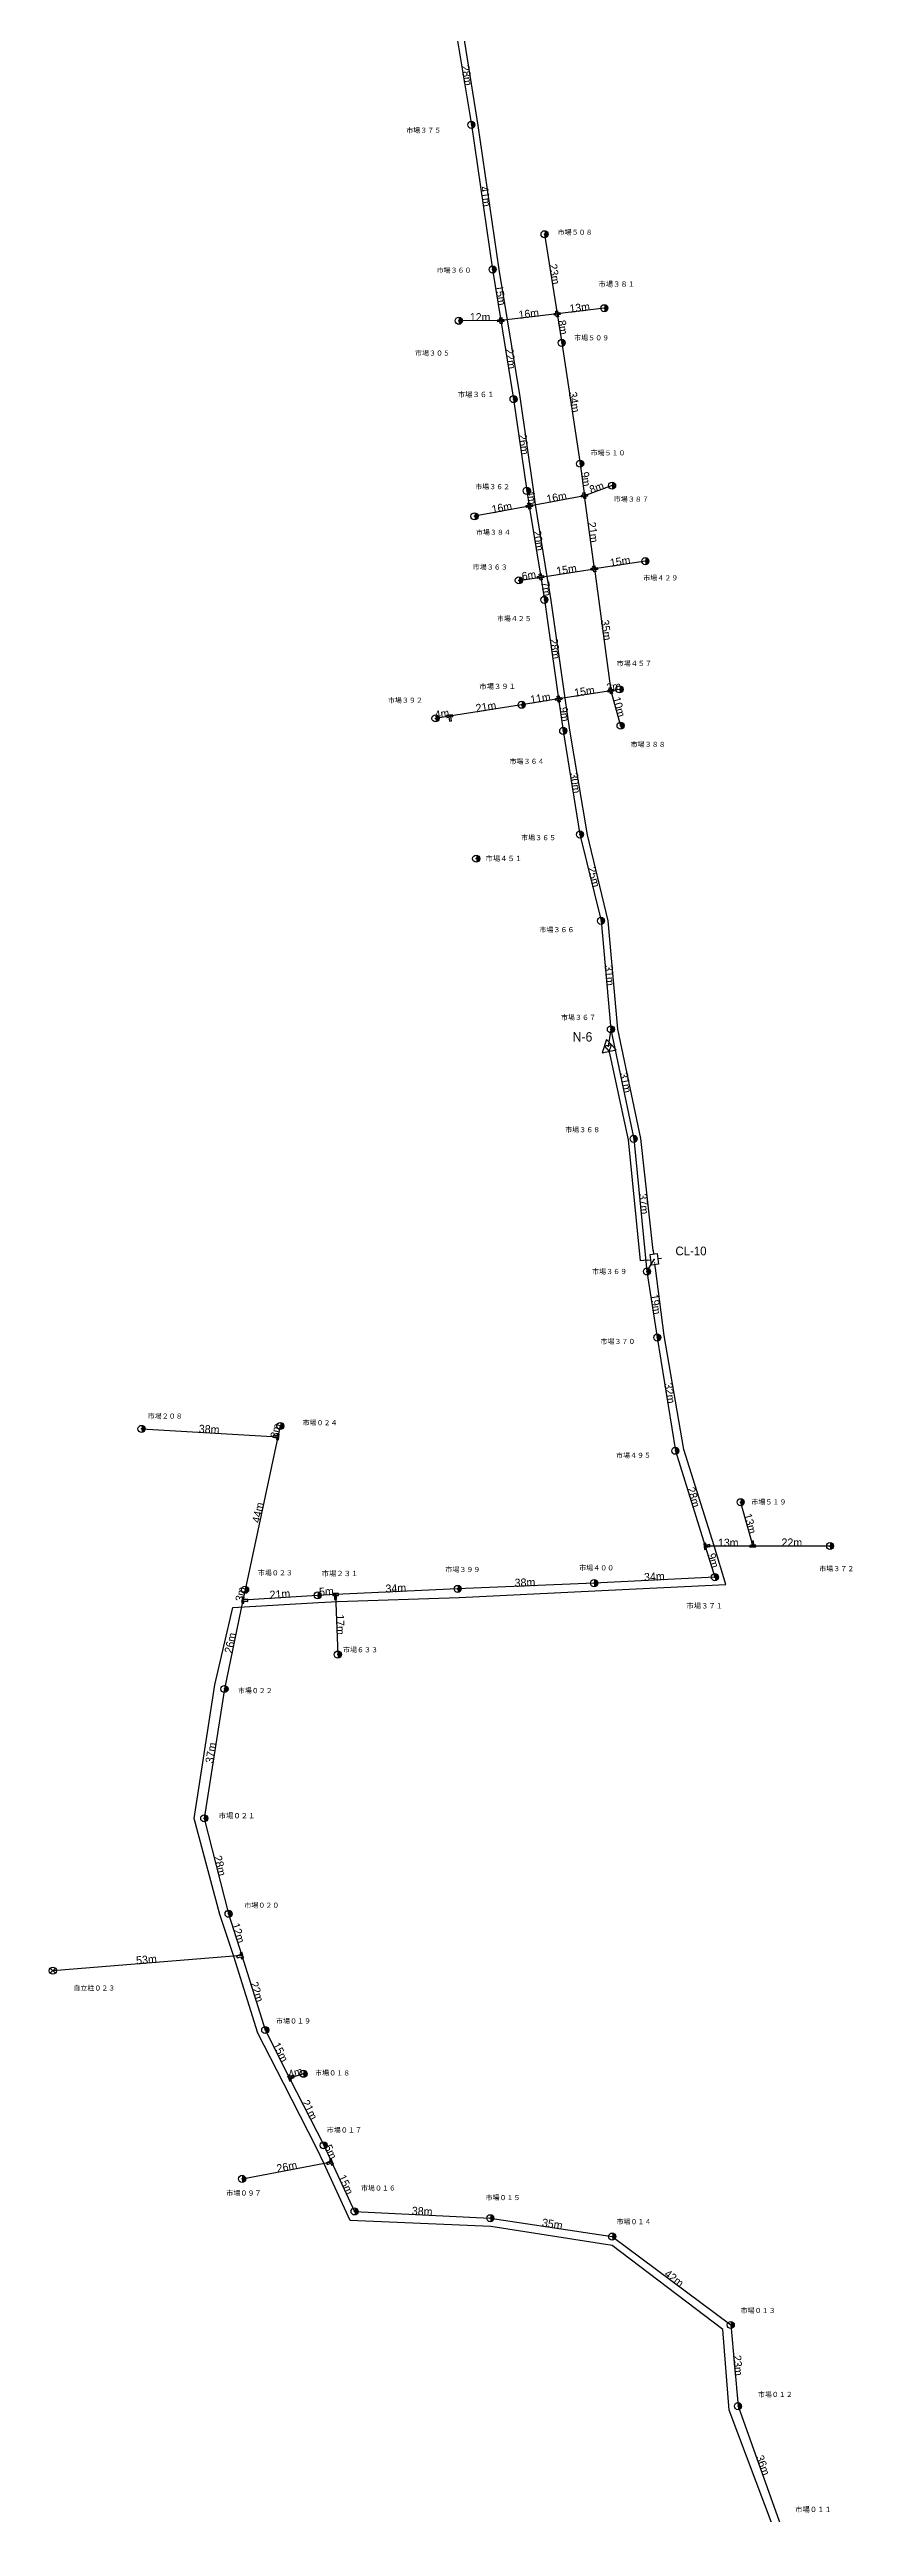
# Model space of a CAD drawing. Extents: x 11718 to 14317, y 5718 to 11395.
# Drawn here: x 12341 to 12567, y 10000 to 10693 of the extents above; entities that cross this region are included whole.
import ezdxf
from ezdxf.enums import TextEntityAlignment as Align

# ---------------------------------------------------------------- set-up
doc = ezdxf.new("R2010")
doc.units = 0
doc.layers.get('0').update_dxf_attribs({"lineweight": 25})
for name, color, linetype, lineweight in [('BUN', 4, 'Continuous', 25), ('DROP', 6, 'Continuous', 25), ('IN', 7, 'Continuous', 25), ('KPLINK', 2, 'Continuous', 25), ('MESSEN', 9, 'Continuous', 25), ('POLE', 7, 'Continuous', 25), ('SPAN', 7, 'Continuous', 25)]:
    doc.layers.add(name, color=color, linetype=linetype, lineweight=lineweight)
doc.styles.add('MS PGothic', font='')
doc.styles.get("Standard").update_dxf_attribs({"font": 'txt.shx', "bigfont": 'extfont2'})
doc.styles.get('MS PGothic').set_extended_font_data('ＭＳ Ｐゴシック')

# ---------------------------------------------------------------- blocks, each defined once
blk = doc.blocks.new('T_CP')
at = {"transparency": 33554687}
h = blk.add_hatch(color=256, dxfattribs=at)
edge = h.paths.add_edge_path()
edge.add_spline(control_points=[(0, -1), (0.09, -1), (0.26, -0.98), (0.51, -0.88), (0.72, -0.72), (0.88, -0.51), (0.98, -0.26), (1.01, 0), (0.98, 0.26), (0.88, 0.51), (0.72, 0.72), (0.51, 0.88), (0.26, 0.98), (0.09, 1), (0, 1)], knot_values=[0, 0, 0, 0, 0.261052, 0.522105, 0.783157, 1.04421, 1.305262, 1.566314, 1.827367, 2.088419, 2.349471, 2.610524, 2.871576, 3.132629, 3.132629, 3.132629, 3.132629], weights=[1, 1, 1, 1, 1, 1, 1, 1, 1, 1, 1, 1, 1, 1, 1], degree=3, periodic=0)
edge.add_line((0, 1), (0, 0))
edge.add_line((0, 0), (0, -1))
blk.add_circle((0, 0), 1)
blk.add_point((0, 0))
at = {"layer": 'SPAN', "flags": 1}
for tag in ['V7', 'V8', 'V1', 'V2', 'V4', 'V3', 'V5', 'V6']:
    blk.add_attdef(tag, (0, 0), '', height=0.2, dxfattribs=at)
blk = doc.blocks.new('J_BUN')
blk.add_lwpolyline([(-0.84, -0.28), (-0.84, 0.28), (-0.28, 0.28), (-0.28, 0.84), (0.28, 0.84), (0.28, 0.28), (0.84, 0.28), (0.84, -0.28), (0.28, -0.28), (0.28, -0.84), (-0.28, -0.84), (-0.28, -0.28), (-0.84, -0.28)], close=True)
blk.add_point((0, 0))
at = {"layer": 'SPAN', "flags": 1}
for tag in ['V2', 'V7', 'V8', 'V4', 'V3', 'V5', 'V6', 'V1']:
    blk.add_attdef(tag, (0, 0), '', height=0.2, dxfattribs=at)
blk = doc.blocks.new('J_SP')
for points in [[(0.71, 0.71), (-0.71, -0.71)], [(-0.71, 0.71), (0.71, -0.71)]]:
    blk.add_lwpolyline(points)
blk.add_circle((0, 0), 1)
at = {"layer": 'SPAN', "flags": 1}
for tag in ['V1', 'V2', 'V3', 'V4']:
    blk.add_attdef(tag, (0, 0), '', height=0.2, dxfattribs=at)
blk = doc.blocks.new('T_BUN')
blk.add_lwpolyline([(-0.84, 0.28), (-0.84, -0.28), (-0.28, -0.28), (-0.28, -1.4), (0.28, -1.4), (0.28, -0.28), (0.84, -0.28), (0.84, 0.28), (-0.84, 0.28)], close=True)
blk.add_point((0, 0))
at = {"layer": 'SPAN', "flags": 1}
for tag in ['V2', 'V7', 'V8', 'V4', 'V3', 'V5', 'V6', 'V1']:
    blk.add_attdef(tag, (0, 0), '', height=0.2, dxfattribs=at)
blk = doc.blocks.new('CL_CL2')
at = {"layer": 'IN', "transparency": 33554687}
h = blk.add_hatch(color=256, dxfattribs=at)
edge = h.paths.add_edge_path()
edge.add_spline(control_points=[(1.7, 0), (1.7, 0.02), (1.7, 0.05), (1.68, 0.1), (1.64, 0.14), (1.6, 0.18), (1.55, 0.2), (1.5, 0.2), (1.45, 0.2), (1.4, 0.18), (1.36, 0.14), (1.32, 0.1), (1.3, 0.05), (1.3, 0.02), (1.3, 0)], knot_values=[0, 0, 0, 0, 0.05221, 0.104421, 0.156631, 0.208842, 0.261052, 0.313263, 0.365473, 0.417684, 0.469894, 0.522105, 0.574315, 0.626526, 0.626526, 0.626526, 0.626526], weights=[1, 1, 1, 1, 1, 1, 1, 1, 1, 1, 1, 1, 1, 1, 1], degree=3, periodic=0)
edge.add_line((1.3, 0), (1.5, 0))
edge.add_line((1.5, 0), (1.7, 0))
h = blk.add_hatch(color=256, dxfattribs=at)
edge = h.paths.add_edge_path()
edge.add_spline(control_points=[(1.3, 0), (1.3, -0.02), (1.3, -0.05), (1.32, -0.1), (1.36, -0.14), (1.4, -0.18), (1.45, -0.2), (1.5, -0.2), (1.55, -0.2), (1.6, -0.18), (1.64, -0.14), (1.68, -0.1), (1.7, -0.05), (1.7, -0.02), (1.7, 0)], knot_values=[0, 0, 0, 0, 0.05221, 0.104421, 0.156631, 0.208842, 0.261052, 0.313263, 0.365473, 0.417684, 0.469894, 0.522105, 0.574315, 0.626526, 0.626526, 0.626526, 0.626526], weights=[1, 1, 1, 1, 1, 1, 1, 1, 1, 1, 1, 1, 1, 1, 1], degree=3, periodic=0)
edge.add_line((1.7, 0), (1.5, 0))
edge.add_line((1.5, 0), (1.3, 0))
for p, q in [((0, 0), (1, 0)), ((2.5, 2), (2.5, 1)), ((5, 0), (4, 0)), ((2.5, -2), (2.5, -1))]:
    blk.add_line(p, q)
blk.add_lwpolyline([(1, -1), (1, 1), (4, 1), (4, -1), (1, -1)], close=True)
blk.add_point((2.5, 0))
at = {"layer": 'SPAN', "flags": 1}
for tag in ['V8', 'V7', 'V6', 'V5', 'V4', 'V3', 'V2', 'V1']:
    blk.add_attdef(tag, (0, 0), '', height=0.2, dxfattribs=at)
blk = doc.blocks.new('NODE_NODE1')
blk.add_line((0, 0), (1, 0))
for points in [[(1, -2), (4.46, 0), (1, 2), (1, -2)], [(2.73, 1), (1, 0), (2.73, -1), (2.73, 1)]]:
    blk.add_lwpolyline(points, close=True)
blk.add_point((2.5, 0))
at = {"layer": 'SPAN', "flags": 1}
for tag in ['V2', 'V3', 'V5', 'V6', 'V4', 'V8', 'V7', 'V1']:
    blk.add_attdef(tag, (0, 0), '', height=0.2, dxfattribs=at)

msp = doc.modelspace()

# ---------------------------------------------------------------- linework, layer by layer
at = {"layer": 'BUN'}
for points in [[(12511.11, 10355.21), (12507.65, 10386.76), (12501.14, 10417.48), (12498.46, 10448.01), (12492.61, 10472.17), (12487.71, 10501.62), (12486.32, 10510.66), (12482.31, 10538.73), (12481.32, 10544.88), (12478.02, 10565.1), (12477.41, 10569.3), (12473.71, 10595.43), (12470.11, 10617.11), (12467.79, 10631.25), (12461.86, 10671.76), (12457.35, 10699.87)], [(12544.98, 9995.85), (12532.47, 10028.96), (12530.72, 10051.65), (12499.57, 10075.27), (12465.43, 10080.64), (12425.83, 10082.33), (12418.47, 10098.4), (12416.46, 10102.53), (12407.12, 10120.93), (12399.86, 10134.98), (12393.1, 10156.57), (12389.22, 10168.45), (12381.98, 10195.43), (12387.79, 10233.06), (12392.8, 10254.76), (12416.99, 10256.2), (12422.31, 10256.5), (12456.56, 10257.63), (12494.74, 10259.48), (12531.6, 10261.23), (12528.28, 10272.16), (12519.74, 10299.22), (12514.21, 10331.33), (12511.75, 10350.25)]]:
    msp.add_lwpolyline(points, dxfattribs=at)
at = {"layer": 'DROP'}
msp.add_lwpolyline([(12509.44, 10352.47), (12507.58, 10352.29), (12504.21, 10386.4), (12498.97, 10410.25)], dxfattribs=at)
at = {"layer": 'KPLINK'}
for p, q in [((12499.22, 10417.44), (12498.44, 10412.69)), ((12509.37, 10349.34), (12511.43, 10352.73))]:
    msp.add_line(p, q, dxfattribs=at)
at = {"layer": 'MESSEN'}
for p, q in [((12455.43, 10699.51), (12459.96, 10671.92)), ((12459.96, 10671.92), (12465.95, 10631.22)), ((12480.56, 10641.15), (12484.09, 10618.75)), ((12465.95, 10631.22), (12468.27, 10616.86)), ((12468.27, 10616.86), (12456.42, 10616.8)), ((12484.09, 10618.75), (12468.27, 10616.86)), ((12468.27, 10616.86), (12471.84, 10594.77)), ((12497.38, 10620.34), (12484.09, 10618.75)), ((12484.09, 10618.75), (12485.38, 10610.58)), ((12485.38, 10610.58), (12490.56, 10576.59)), ((12471.84, 10594.77), (12475.56, 10568.96)), ((12490.56, 10576.59), (12491.78, 10567.59)), ((12475.56, 10568.96), (12476.25, 10564.68)), ((12491.78, 10567.59), (12476.25, 10564.68)), ((12499.56, 10570.42), (12491.78, 10567.59)), ((12494.56, 10547), (12491.78, 10567.59)), ((12476.25, 10564.68), (12460.84, 10561.8)), ((12476.25, 10564.68), (12479.46, 10544.7)), ((12479.46, 10544.7), (12494.56, 10547)), ((12508.92, 10549.18), (12494.56, 10547)), ((12494.56, 10547), (12499.19, 10512.72)), ((12473.32, 10543.77), (12479.46, 10544.7)), ((12479.46, 10544.7), (12480.5, 10538.27)), ((12480.5, 10538.27), (12484.51, 10510.41)), ((12499.19, 10512.72), (12484.51, 10510.41)), ((12501.64, 10513.1), (12499.19, 10512.72)), ((12499.19, 10512.72), (12501.94, 10502.88)), ((12453.85, 10505.57), (12449.87, 10504.94)), ((12474.11, 10508.78), (12453.85, 10505.57)), ((12484.51, 10510.41), (12474.11, 10508.78)), ((12484.51, 10510.41), (12485.81, 10501.41)), ((12485.81, 10501.41), (12490.52, 10472.25)), ((12490.52, 10472.25), (12496.44, 10447.97)), ((12496.44, 10447.97), (12499.22, 10417.44)), ((12499.22, 10417.44), (12505.63, 10386.64)), ((12505.63, 10386.64), (12509.37, 10349.34)), ((12509.37, 10349.34), (12512.27, 10330.74)), ((12512.27, 10330.74), (12517.35, 10298.89)), ((12367.15, 10305.02), (12405.51, 10302.81)), ((12406.19, 10305.86), (12405.51, 10302.81)), ((12405.51, 10302.81), (12396.28, 10259.77)), ((12517.35, 10298.89), (12525.75, 10272.01)), ((12535.72, 10284.4), (12539.13, 10272.04)), ((12539.13, 10272.04), (12525.75, 10272.01)), ((12525.75, 10272.01), (12528.47, 10263.32)), ((12560.86, 10272.08), (12539.13, 10272.04)), ((12528.47, 10263.32), (12494.51, 10261.63)), ((12395.68, 10256.86), (12390.48, 10231.86)), ((12396.28, 10259.77), (12395.68, 10256.86)), ((12416.7, 10258.2), (12395.68, 10256.86)), ((12421.77, 10258.43), (12416.7, 10258.2)), ((12456.1, 10260.01), (12421.77, 10258.43)), ((12421.77, 10258.43), (12422.38, 10241.53)), ((12494.51, 10261.63), (12456.1, 10260.01)), ((12390.48, 10231.86), (12384.8, 10195.46)), ((12384.8, 10195.46), (12391.64, 10168.62)), ((12391.64, 10168.62), (12395.34, 10156.84)), ((12395.34, 10156.84), (12342.19, 10152.6)), ((12395.34, 10156.84), (12401.96, 10135.92)), ((12401.96, 10135.92), (12408.82, 10122.37)), ((12412.72, 10123.6), (12408.82, 10122.37)), ((12408.82, 10122.37), (12418.4, 10103.47)), ((12418.4, 10103.47), (12420.58, 10098.8)), ((12395.45, 10094.02), (12420.58, 10098.8)), ((12420.58, 10098.8), (12427.1, 10084.87)), ((12427.1, 10084.87), (12465.29, 10082.94)), ((12465.29, 10082.94), (12499.58, 10077.79)), ((12499.58, 10077.79), (12532.94, 10052.91)), ((12532.94, 10052.91), (12534.99, 10030.08)), ((12534.99, 10030.08), (12547.02, 9996.44))]:
    msp.add_line(p, q, dxfattribs=at)

# ---------------------------------------------------------------- block references
at = {"layer": 'BUN', "rotation": 97.40898280117256}
msp.add_blockref('CL_CL2', (12511.75, 10350.25), dxfattribs=at)
at = {"layer": 'DROP', "rotation": 102.3841839326466}
msp.add_blockref('NODE_NODE1', (12498.97, 10410.25), dxfattribs=at)
at = {"layer": 'POLE'}
for name, p in [('T_CP', (12459.96, 10671.92)), ('T_CP', (12480.56, 10641.15)), ('T_CP', (12465.95, 10631.22)), ('T_CP', (12456.42, 10616.8)), ('T_CP', (12497.38, 10620.34)), ('T_CP', (12485.38, 10610.58)), ('T_CP', (12471.84, 10594.77)), ('T_CP', (12490.56, 10576.59)), ('T_CP', (12475.56, 10568.96)), ('T_CP', (12499.56, 10570.42)), ('T_CP', (12460.84, 10561.8)), ('T_CP', (12508.92, 10549.18)), ('T_CP', (12473.32, 10543.77)), ('T_CP', (12480.5, 10538.27)), ('T_CP', (12501.64, 10513.1)), ('T_CP', (12449.87, 10504.94)), ('T_CP', (12474.11, 10508.78)), ('T_CP', (12485.81, 10501.41)), ('T_CP', (12501.94, 10502.88)), ('T_CP', (12490.52, 10472.25)), ('T_CP', (12461.32, 10465.48)), ('T_CP', (12496.44, 10447.97)), ('T_CP', (12499.22, 10417.44)), ('T_CP', (12505.63, 10386.64)), ('T_CP', (12509.37, 10349.34)), ('T_CP', (12512.27, 10330.74)), ('T_CP', (12367.15, 10305.02)), ('T_CP', (12406.19, 10305.86)), ('T_CP', (12517.35, 10298.89)), ('T_CP', (12535.72, 10284.4)), ('T_CP', (12560.86, 10272.08)), ('T_CP', (12494.51, 10261.63)), ('T_CP', (12528.47, 10263.32)), ('T_CP', (12396.28, 10259.77)), ('T_CP', (12416.7, 10258.2)), ('T_BUN', (12421.77, 10258.43)), ('T_CP', (12456.1, 10260.01)), ('T_CP', (12422.38, 10241.53)), ('T_CP', (12390.48, 10231.86)), ('T_CP', (12384.8, 10195.46)), ('T_CP', (12391.64, 10168.62)), ('J_SP', (12342.19, 10152.6)), ('T_CP', (12401.96, 10135.92)), ('T_CP', (12412.72, 10123.6)), ('T_CP', (12418.4, 10103.47)), ('T_CP', (12395.45, 10094.02)), ('T_CP', (12427.1, 10084.87)), ('T_CP', (12465.29, 10082.94)), ('T_CP', (12499.58, 10077.79)), ('T_CP', (12532.94, 10052.91)), ('T_CP', (12534.99, 10030.08))]:
    msp.add_blockref(name, p, dxfattribs=at)
for name, p, rotation in [('J_BUN', (12468.27, 10616.86), 3.841017519710166), ('J_BUN', (12484.09, 10618.75), 279.0481727602834), ('J_BUN', (12491.78, 10567.59), 10.26619941380086), ('J_BUN', (12476.25, 10564.68), 8.269780872851788), ('J_BUN', (12494.56, 10547), 7.975917491129187), ('J_BUN', (12479.46, 10544.7), 8.953295755519434), ('J_BUN', (12499.19, 10512.72), 11.30716264169194), ('T_BUN', (12453.85, 10505.57), 9.155472453811607), ('J_BUN', (12484.51, 10510.41), 9.419809613451145), ('T_BUN', (12405.51, 10302.81), 263.8997830206461), ('T_BUN', (12525.75, 10272.01), 97.39729563945117), ('T_BUN', (12539.13, 10272.04), 183.3428036629675), ('T_BUN', (12395.68, 10256.86), 86.19591088624905), ('T_BUN', (12395.34, 10156.84), 283.1186236256552), ('T_BUN', (12408.82, 10122.37), 111.0114334071877), ('T_BUN', (12420.58, 10098.8), 290.486347203563)]:
    msp.add_blockref(name, p, dxfattribs=dict(at, rotation=rotation))

# ---------------------------------------------------------------- texts
at = {"layer": 'BUN', "style": 'MS PGothic'}
msp.add_text('CL-10', height=2.456, dxfattribs=at).set_placement((12517.38, 10353.13), align=Align.BOTTOM_LEFT)
at = {"layer": 'DROP', "style": 'MS PGothic'}
msp.add_text('N-6', height=2.637, dxfattribs=at).set_placement((12488.45, 10413.23), align=Align.BOTTOM_LEFT)
at = {"layer": 'POLE', "style": 'MS PGothic'}
for s, height, p in [('市場３７５', 1.404, (12441.64, 10669.28)), ('市場５０８', 1.407, (12484.23, 10640.58)), ('市場３６０', 1.399, (12450.19, 10629.91)), ('市場３８１', 1.472, (12495.7, 10625.94)), ('市場５０９', 1.407, (12488.88, 10610.88)), ('市場３０５', 1.404, (12444.11, 10606.58)), ('市場３６１', 1.472, (12456.13, 10594.89)), ('市場５１０', 1.399, (12493.52, 10578.52)), ('市場３６２', 1.404, (12461.03, 10569)), ('市場３８７', 1.417, (12499.99, 10565.47)), ('市場３８４', 1.4, (12461.26, 10556.17)), ('市場３６３', 1.409, (12460.33, 10546.37)), ('市場４２９', 1.407, (12508.32, 10543.33)), ('市場４２５', 1.404, (12467.12, 10531.89)), ('市場４５７', 1.417, (12500.83, 10519.27)), ('市場３９１', 1.472, (12462.2, 10512.75)), ('市場３９２', 1.404, (12436.47, 10508.92)), ('市場３８８', 1.407, (12504.77, 10496.49)), ('市場３６４', 1.4, (12470.7, 10491.72)), ('市場３６５', 1.404, (12473.97, 10470.23)), ('市場４５１', 1.472, (12463.93, 10464.33)), ('市場３６６', 1.404, (12479.11, 10444.36)), ('市場３６７', 1.417, (12485.13, 10419.67)), ('市場３６８', 1.407, (12486.35, 10388.07)), ('市場３６９', 1.407, (12493.93, 10348.18)), ('市場３７０', 1.399, (12496.29, 10328.51)), ('市場２０８', 1.407, (12368.87, 10307.49)), ('市場０２４', 1.4, (12412.47, 10305.64)), ('市場４９５', 1.404, (12500.66, 10296.46)), ('市場５１９', 1.407, (12538.76, 10283.34)), ('市場０２３', 1.409, (12399.86, 10263.4)), ('市場２３１', 1.472, (12417.84, 10263.16)), ('市場３９９', 1.407, (12452.63, 10264.34)), ('市場４００', 1.399, (12490.33, 10264.81)), ('市場３７２', 1.404, (12557.85, 10264.58)), ('市場３７１', 1.472, (12520.47, 10254.06)), ('市場６３３', 1.409, (12423.83, 10241.75)), ('市場０２２', 1.404, (12394.24, 10230.26)), ('市場０２１', 1.472, (12388.86, 10195.01)), ('市場０２０', 1.399, (12396.1, 10169.89)), ('自立柱０２３', 1.399, (12347.98, 10146.58)), ('市場０１９', 1.407, (12404.99, 10137.31)), ('市場０１８', 1.407, (12416, 10122.69)), ('市場０１７', 1.417, (12419.24, 10106.63)), ('市場０９７', 1.417, (12390.99, 10088.9)), ('市場０１６', 1.404, (12428.89, 10090.29)), ('市場０１５', 1.404, (12463.95, 10087.62)), ('市場０１４', 1.4, (12500.81, 10080.84)), ('市場０１３', 1.409, (12535.72, 10055.85)), ('市場０１２', 1.404, (12540.56, 10032.24)), ('市場０１１', 1.472, (12551.07, 9999.83))]:
    msp.add_text(s, height=height, dxfattribs=at).set_placement(p, align=Align.BOTTOM_LEFT)
at = {"layer": 'SPAN', "style": 'MS PGothic'}
for s, height, rotation, p in [('28m', 2.285, 279, (12458.68, 10685.86)), ('41m', 2.263, 278, (12463.93, 10651.78)), ('23m', 2.285, 279, (12483.34, 10629.95)), ('15m', 2.252, 279, (12468.14, 10623.98)), ('16m', 2.252, 7, (12476.1, 10618.8)), ('8m', 2.245, 279, (12485.7, 10614.96)), ('13m', 2.252, 7, (12490.43, 10620.52)), ('22m', 2.285, 279, (12471.01, 10606.16)), ('34m', 2.285, 279, (12488.93, 10593.92)), ('26m', 2.285, 278, (12474.69, 10582.04)), ('9m', 2.261, 278, (12492.16, 10572.27)), ('4m', 2.222, 279, (12476.87, 10567.15)), ('16m', 2.252, 11, (12483.93, 10567.14)), ('8m', 2.245, 20, (12495.2, 10569.89)), ('16m', 2.252, 11, (12468.52, 10564.25)), ('20m', 2.285, 279, (12478.83, 10554.97)), ('21m', 2.285, 278, (12494.18, 10557.31)), ('15m', 2.252, 9, (12486.73, 10546.82)), ('15m', 2.252, 9, (12501.82, 10549.11)), ('6m', 2.208, 9, (12476.14, 10545.21)), ('7m', 2.285, 279, (12481.01, 10541.41)), ('35m', 2.285, 278, (12497.89, 10529.79)), ('28m', 2.285, 278, (12483.49, 10524.55)), ('11m', 2.252, 9, (12479.38, 10510.62)), ('15m', 2.252, 9, (12491.77, 10512.56)), ('2m', 2.253, 9, (12500.02, 10513.86)), ('4m', 2.222, 9, (12451.69, 10506.24)), ('21m', 2.285, 9, (12464.06, 10508.2)), ('9m', 2.261, 278, (12486.14, 10506.1)), ('10m', 2.252, 286, (12501.5, 10508.17)), ('30m', 2.285, 279, (12489.19, 10486.76)), ('25m', 2.285, 284, (12494.45, 10460.34)), ('31m', 2.285, 275, (12498.84, 10432.62)), ('31m', 2.285, 282, (12503.36, 10402.47)), ('37m', 2.285, 276, (12508.47, 10368.33)), ('19m', 2.252, 279, (12511.82, 10340.11)), ('32m', 2.285, 279, (12515.78, 10315.09)), ('38m', 2.285, 357, (12386.18, 10304.93)), ('3m', 2.253, 78, (12404.86, 10304.49)), ('44m', 2.263, 78, (12399.92, 10281.49)), ('28m', 2.285, 287, (12522.48, 10285.83)), ('13m', 2.252, 285, (12538.41, 10278.4)), ('9m', 2.261, 287, (12528.05, 10268.01)), ('38m', 2.285, 2, (12475.04, 10261.81)), ('34m', 2.285, 3, (12511.44, 10263.47)), ('3m', 2.253, 78, (12395, 10258.54)), ('21m', 2.285, 4, (12406.09, 10258.53)), ('5m', 2.253, 3, (12419.16, 10259.31)), ('34m', 2.285, 3, (12438.7, 10260.21)), ('17m', 2.252, 272, (12423.08, 10249.97)), ('26m', 2.285, 78, (12392.15, 10244.8)), ('37m', 2.285, 81, (12386.66, 10213.89)), ('28m', 2.285, 284, (12389.23, 10182.14)), ('12m', 2.252, 287, (12394.39, 10163.2)), ('53m', 2.285, 5, (12368.53, 10155.71)), ('22m', 2.285, 288, (12399.61, 10146.66)), ('15m', 2.252, 297, (12406.24, 10129.68)), ('4m', 2.222, 17, (12410.43, 10123.93)), ('21m', 2.285, 297, (12414.46, 10113.46)), ('5m', 2.253, 295, (12420.36, 10101.63)), ('26m', 2.285, 11, (12408.03, 10097.43)), ('15m', 2.252, 295, (12424.66, 10092.43)), ('38m', 2.285, 357, (12446.12, 10084.91)), ('35m', 2.285, 351, (12482.74, 10081.33)), ('42m', 2.263, 323, (12517.01, 10066.04)), ('23m', 2.285, 275, (12534.97, 10041.54)), ('36m', 2.285, 290, (12542, 10013.46))]:
    msp.add_text(s, height=height, rotation=rotation, dxfattribs=at).set_placement(p, align=Align.MIDDLE_CENTER)
for s, height, p in [('12m', 2.252, (12462.41, 10617.83)), ('13m', 2.252, (12532.25, 10273.02)), ('22m', 2.285, (12550.13, 10273.06))]:
    msp.add_text(s, height=height, dxfattribs=at).set_placement(p, align=Align.MIDDLE_CENTER)

doc.saveas('drawing.dxf')
